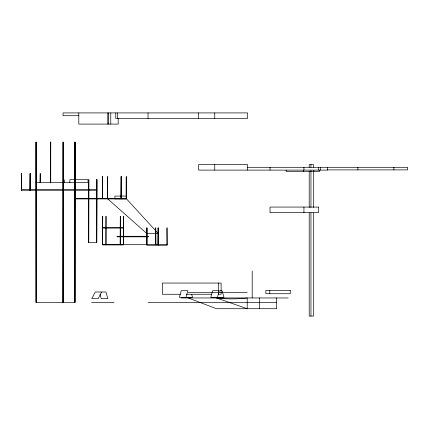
<?xml version="1.0" encoding="UTF-8"?>
<svg xmlns="http://www.w3.org/2000/svg" width="429" height="429" viewBox="0 0 429 429"><rect width="100%" height="100%" fill="white"/><g stroke="black" fill="none" stroke-linecap="round" stroke-linejoin="round"><path stroke-width="0.64" d="M186.004 297.313L187.87 290.706L181.247 290.706L179.376 297.313L192.524 297.313L191.677 294.31M217.423 297.313L219.289 290.706L212.666 290.706L210.795 297.313L223.943 297.313L222.077 290.706L220.093 290.706M101.635 292.004L98.23 298.616L91.838 298.616L95.249 292.004L105.974 292.004L107.845 298.616L101.217 298.616L100.032 294.407M78.904 115.717L63.063 115.717L63.063 112.913L247.571 112.913L247.571 118.522L115.766 118.522L115.766 112.913M247.243 167.305L407.55 167.305L407.55 169.889L327.531 169.889M63.905 179.697L64.066 182.368M88.867 179.697L88.706 242.444M36.063 182.497L88.009 182.497L88.009 179.697L69.841 179.697L69.841 182.497M21.45 189.693L96.868 189.693M96.868 190.256L21.45 190.256L21.45 173.434L21.6 190.256M126.303 196.069L114.886 196.069L114.886 198.316M75.048 198.354L126.303 198.354M114.886 198.874L126.303 198.874L126.26 176.485L126.142 198.354M75.048 198.917L126.303 198.917M102.729 216.318L102.569 244.916L123.563 244.916L123.563 216.318L123.354 244.358M106.038 216.318L105.872 244.916M120.329 216.318L120.168 244.358M102.569 227.536L123.563 227.536M166.94 227.869L167.101 245.249L146.782 245.249L146.986 227.869M155.679 227.869L155.84 244.691M158.081 227.869L158.081 244.691L158.242 227.869M102.569 228.094L123.563 228.094M88.385 242.444L95.957 242.444M102.569 244.358L123.563 244.358M117.053 244.691L167.101 244.691M188.272 292.353L247.206 292.353M180.4 294.267L162.35 294.267L162.35 283.054L221.112 283.054L221.112 294.267L218.441 294.267M186.358 294.267L211.813 294.267M181.161 297.962L288.218 297.962M91.511 302.391L114.055 302.391M148.032 302.391L276.689 302.391M188.272 297.962L216.463 308.714L276.689 308.714L276.684 297.946M107.475 198.675L146.782 233.473L158.199 233.473L126.303 198.675M393.892 167.305L393.892 169.889M357.888 167.305L357.888 169.889M327.638 167.305L327.638 170.109L198.648 170.109L198.648 164.5L247.571 164.5L247.571 170.109M320.307 167.305L320.307 170.109M319.562 170.281L319.562 171.466L286.116 171.466L286.116 170.281M318.425 167.305L318.425 170.109M313.835 170.345L313.835 171.466M313.572 167.278L313.572 164.597L309.207 164.597L309.207 167.278M313.572 171.3L313.572 207.497M313.572 212.859L313.572 316.087L309.207 316.087L309.207 212.859M310.95 164.597L310.95 167.278M310.955 170.345L310.95 207.497M310.95 212.859L310.95 316.087M309.207 171.3L309.207 207.497M303.936 167.305L303.936 170.109M303.936 207.068L303.936 212.671M303.442 170.345L303.442 171.466M270.023 167.305L270.023 170.109M269.793 290.363L269.793 293.731M259.524 297.962L259.524 308.714M252.188 271.037L252.188 297.957M218.495 283.054L218.495 291.629M218.495 292.948L218.495 294.267M214.752 112.913L214.752 118.522M214.752 164.5L214.752 170.109M198.648 112.913L198.648 118.522M167.058 227.869L167.058 244.691M158.199 227.869L158.199 245.249M155.797 227.869L155.797 244.691M148.032 112.913L148.032 118.522M146.943 227.869L146.986 244.691M146.825 227.869L146.825 244.691M123.402 216.318L123.402 244.358M121.262 198.354L121.262 176.485L121.053 198.354M121.219 176.485L121.219 198.917M121.101 176.485L121.101 198.354M120.281 216.318L120.281 244.916M118.19 118.173L118.19 124.088L78.807 124.088L78.807 112.913M117.557 112.913L117.557 118.522M110.773 112.913L110.773 124.088M108.43 112.913L108.43 124.088M107.781 112.913L107.781 124.088M107.593 198.354L107.432 176.485L107.475 198.354M105.99 216.318L106.038 244.358M102.606 198.354L102.397 176.485L102.44 198.354M102.611 216.318L102.611 244.358M102.558 176.485L102.558 198.354M96.825 179.697L96.825 242.444M96.707 179.697L96.707 242.444M88.749 179.697L88.749 242.444M74.925 142.074L74.925 302.391M74.839 142.074L74.839 302.391M74.769 302.391L74.989 142.074L74.989 302.391L36.063 302.391L36.063 142.074L36.283 302.391M64.023 179.697L64.023 182.368M63.133 302.391L63.133 142.074L62.907 302.391M63.063 142.074L63.063 302.391M50.735 182.818L50.735 142.074L50.509 182.818M50.665 142.074L50.665 182.818M50.579 142.074L50.579 182.818M40.187 182.491L40.235 173.434L40.074 182.491M36.218 142.074L36.218 302.391M36.133 142.074L36.133 302.391M30.598 190.256L30.598 173.434L30.368 190.256M30.448 173.434L30.518 190.256M29.998 190.256L30.046 173.434L29.88 190.256M21.53 173.434L21.53 190.256M96.868 179.697L96.664 242.444L96.868 179.697M318.425 207.068L270.023 207.068L270.023 212.671L318.425 212.671L318.425 207.068M148.278 236.277L117.053 236.277L117.053 236.84L148.278 236.84L148.278 236.277M290.256 290.363L265.862 290.363L265.862 293.731L290.256 293.731L290.256 290.363M247.206 308.714L216.479 297.962A570.886 269.61 90 0 0 247.206 297.962L247.206 308.714"/></g></svg>
